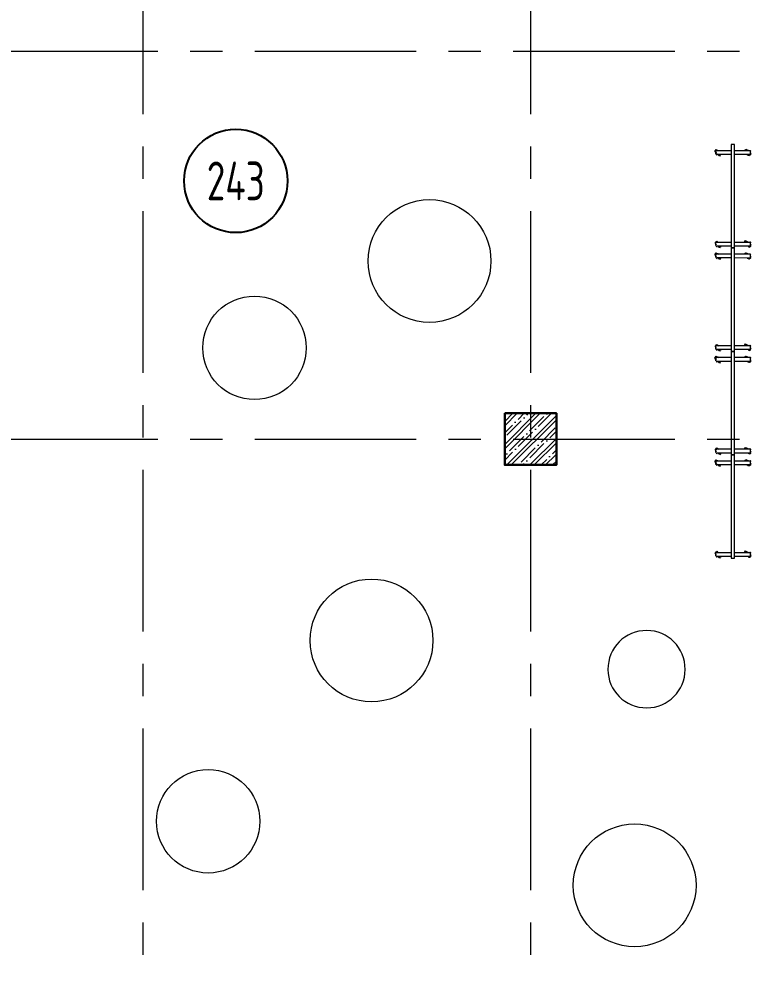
# Model space of a CAD drawing. Header units: millimetres. Extents: x -13407 to 95998, y -2719 to 109387.
# Drawn here: x 13611 to 19339, y 53227 to 60537 of the extents above; entities that cross this region are included whole.
import ezdxf
from ezdxf.enums import TextEntityAlignment as Align

# ---------------------------------------------------------------- set-up
doc = ezdxf.new("R2010")
doc.units = ezdxf.units.MM
doc.linetypes.add('CENTER', pattern=[2, 1.25, -0.25, 0.25, -0.25])
for name, color, linetype, lineweight in [('АР_Колонны', 5, 'Continuous', 30), ('АР_Колонны Штрих', 250, 'Continuous', 5), ('АР_Маркер экспликации', 239, 'Continuous', 13), ('АР_Номер помещения', 1, 'Continuous', 25), ('АР_Оси', 193, 'Continuous', 9), ('АР_Подоконники', 163, 'Continuous', 9), ('АР_Помещения_площадь', 19, 'Continuous', 9), ('АР_Сущ Несущая стена', 202, 'Continuous', 30), ('ТХ_мебель передв', 250, 'Continuous', 13), ('ТХ_мебель_библ', 250, 'Continuous', 13)]:
    doc.layers.add(name, color=color, linetype=linetype, lineweight=lineweight)
doc.styles.add('ISOCPEUR', font='isocpeur.ttf', dxfattribs={"width": 0.7})
doc.styles.get("Standard").update_dxf_attribs({"font": 'arial.ttf'})

# ---------------------------------------------------------------- blocks, each defined once
blk = doc.blocks.new('*U387')
at = {"layer": 'АР_Номер помещения', "color": 253}
blk.add_circle((-517.6, 1402.8), 400, dxfattribs=at)
at = {"layer": 'АР_Номер помещения', "color": 253, "style": 'ISOCPEUR', "width": 0.7}
blk.add_attdef('НОМЕР_ПОМЕЩЕНИЯ', text='', height=300, dxfattribs=at).set_placement((-517.6, 1402.8), align=Align.MIDDLE_CENTER)
at = {"layer": 'АР_Помещения_площадь', "color": 253, "lineweight": 30, "width": 0.7, "flags": 104}
blk.add_attdef('ИМЯ_ПОМЕЩЕНИЯ', text='', height=100, dxfattribs=at).set_placement((157.6, 1217.1), align=Align.MIDDLE_CENTER)
blk = doc.blocks.new('A$C22cfc1ba')
at = {"layer": 'АР_Колонны Штрих', "ltscale": 100}
h = blk.add_hatch(dxfattribs=at)
h.set_pattern_fill('ANSI35', color=253, scale=500)
h.set_pattern_definition([(45, (-954001.98, 46302.78), (-88.388348, 88.388348), []), (45, (-953913.59, 46302.78), (-88.388348, 88.388348), [156.25, -31.25, 0, -31.25])])
h.paths.add_polyline_path([(3450.1, 6431.3), (3050.1, 6431.3), (3050.1, 6031.3), (3450.1, 6031.3)])
at = {"layer": 'АР_Колонны', "color": 253, "ltscale": 100}
blk.add_lwpolyline([(3050.1, 6431.3), (3450.1, 6431.3), (3450.1, 6031.3), (3050.1, 6031.3)], close=True, dxfattribs=at)
blk = doc.blocks.new('frecn gthtujhjlrf 800')
at = {"color": 253, "lineweight": 0}
blk.add_lwpolyline([(-5203.9, 59070.7, 0.044658), (-5197.6, 59061.7), (-5201.6, 59065.6), (-5189.6, 59081.6), (-5185.6, 59077.6)], format="xyb", dxfattribs=at)
for points in [[(-5197.6, 59049.7), (-5197.6, 59073.6)], [(-5193.6, 59077.6), (-5078, 59077.5)], [(-5046.1, 59077.5), (-4938.5, 59077.4)], [(-4970.4, 59077.4), (-4966.4, 59085.4), (-4954.5, 59077.4)], [(-4930.6, 59073.4), (-4930.6, 59049.5)], [(-5078.1, 59045.6), (-5193.6, 59045.7)], [(-5153.8, 59045.7), (-5161.8, 59033.7), (-5173.7, 59045.7)], [(-4938.6, 59045.5), (-5046.2, 59045.6)], [(-4930.6, 59057.5), (-4926.6, 59053.5), (-4938.6, 59037.6), (-4946.5, 59045.5)], [(-5197.9, 58341.2), (-5197.9, 58365.1), (-5201.9, 58361.1), (-5197.9, 58357.2)], [(-5181.9, 58369.1), (-5189.9, 58377.1), (-5193.9, 58369.1), (-5078.3, 58369)], [(-5078.3, 58337.2), (-5193.9, 58337.2)], [(-5154.1, 58337.2), (-5162, 58329.2), (-5174, 58337.2)], [(-4938.9, 58337.1), (-5046.5, 58337.1)], [(-5046.4, 58369), (-4938.8, 58368.9)], [(-4970.7, 58369), (-4962.7, 58376.9), (-4954.8, 58369)], [(-4930.9, 58353), (-4922.9, 58345), (-4934.9, 58329.1), (-4942.8, 58337.1)], [(-4930.9, 58364.9), (-4930.9, 58341)]]:
    blk.add_lwpolyline(points, dxfattribs=at)
at = {"color": 253}
blk.add_lwpolyline([(-5074.6, 58291.6), (-5049.6, 58291.6), (-5049.6, 59091.6), (-5074.6, 59091.6)], close=True, dxfattribs=at)
at = {"color": 253, "lineweight": 0}
for centre, radius, start, end in [((-5195.6, 59075.6), 5.98, 89.96162, 179.9619), ((-5207.6, 59027.8), 57.8, 62.29255, 76.60243), ((-4980.4, 59031.6), 57.8, 56.74447, 76.60244), ((-4940.5, 59075.4), 5.98, 359.96162, 89.9619), ((-4980.4, 59031.6), 57.8, 25.43903, 38.1777), ((-5195.6, 59051.7), 5.98, 179.96162, 269.9619), ((-5151.7, 59095.5), 57.8, 234.11356, 256.60228), ((-4924.6, 59099.3), 57.8, 239.233, 256.60239), ((-4940.6, 59051.5), 5.98, 269.96162, 359.9619), ((-5152, 58387), 57.8, 205.43892, 212.84397), ((-5195.9, 58367.1), 5.98, 89.96162, 179.9619), ((-5195.9, 58343.2), 5.98, 179.96162, 269.9619), ((-5203.9, 58319.3), 57.8, 59.42525, 76.60232), ((-5152, 58387), 57.8, 236.56888, 256.6024), ((-4980.7, 58323.1), 57.8, 55.98102, 76.60235), ((-4924.9, 58390.9), 57.8, 240.07353, 256.60241), ((-4940.8, 58366.9), 5.98, 359.96162, 89.9619), ((-4940.8, 58343), 5.98, 269.96162, 359.9619), ((-4980.7, 58323.1), 57.8, 25.43882, 39.82591)]:
    blk.add_arc(centre, radius, start, end, dxfattribs=at)
blk = doc.blocks.new('У012')
at = {"layer": 'ТХ_мебель передв', "color": 253}
blk.add_open_spline([(-181454, 44963.5, -0.6), (-181454, 44799.5, -0.6), (-181586.3, 44667.2, -0.6), (-181750.4, 44667.2, -0.6), (-181919.7, 44667.2, -0.6), (-182052, 44799.5, -0.6), (-182052, 44963.5, -0.6), (-182052, 45132.9, -0.6), (-181919.7, 45265.2, -0.6), (-181750.4, 45265.2, -0.6), (-181586.3, 45265.2, -0.6), (-181454, 45132.9, -0.6), (-181454, 44963.5, -0.6)], degree=3, knots=[0, 0, 0, 0, 1, 1, 1, 2, 2, 2, 3, 3, 3, 4, 4, 4, 4], dxfattribs=at)

msp = doc.modelspace()

# ---------------------------------------------------------------- hatches: boundary and pattern name
at = {"layer": 'АР_Колонны Штрих', "ltscale": 100}
h = msp.add_hatch(dxfattribs=at)
h.set_pattern_fill('ANSI35', color=253, scale=500)
h.set_pattern_definition([(45, (-939682.16, 97358.67), (-88.388348, 88.388348), []), (45, (-939593.77, 97358.67), (-88.388348, 88.388348), [156.25, -31.25, 0, -31.25])])
h.paths.add_polyline_path([(17769.9, 57487.2), (17369.9, 57487.2), (17369.9, 57087.2), (17769.9, 57087.2)])

# ---------------------------------------------------------------- linework, layer by layer
at = {"layer": 'АР_Колонны', "color": 253, "ltscale": 100}
msp.add_lwpolyline([(17369.9, 57487.2), (17769.9, 57487.2), (17769.9, 57087.2), (17369.9, 57087.2)], close=True, dxfattribs=at)
at = {"layer": 'АР_Оси', "color": 253, "linetype": 'CENTER', "ltscale": 1000}
for p, q in [((14569.9, 79049.7), (14569.9, 23317.3)), ((17569.9, 79049.7), (17569.9, 23317.3)), ((-12563.8, 60287.2), (70614.6, 60287.2)), ((-12563.8, 57287.2), (70614.6, 57287.2))]:
    msp.add_line(p, q, dxfattribs=at)
at = {"layer": 'АР_Подоконники', "color": 253, "ltscale": 100}
for centre, radius, start, end in [((14698.5, 60165.1), 8924.1, 271.10883, 356.40396), ((14688.1, 60177.4), 8940.2, 271.69125, 356.32908)]:
    msp.add_arc(centre, radius, start, end, dxfattribs=at)
at = {"layer": 'АР_Сущ Несущая стена', "color": 253, "lineweight": 18, "ltscale": 100}
for centre, radius, start, end in [((14679.8, 60189.1), 9144.3, 272.82064, 356.28873), ((14687.5, 60171.1), 9778.7, 272.59255, 356.63539)]:
    msp.add_arc(centre, radius, start, end, dxfattribs=at)
at = {"layer": 'ТХ_мебель передв', "color": 253, "ltscale": 0.1}
for centre, radius in [((16788.6, 58664.8), 475), ((15434.1, 57993.1), 400), ((16339.9, 55729.9), 475), ((15075.3, 54331.6), 400), ((18375.6, 53836.3), 475)]:
    msp.add_circle(centre, radius, dxfattribs=at)

# ---------------------------------------------------------------- block references
at = {"color": 253, "ltscale": 150}
msp.add_blockref('A$C22cfc1ba', (14319.8, 51055.9), dxfattribs=at)
at = {"layer": 'АР_Маркер экспликации', "color": 253}
ref = msp.add_blockref('*U387', (15806.8, 57881.3), dxfattribs=at)
ref.add_attrib('НОМЕР_ПОМЕЩЕНИЯ', '243', dxfattribs={"layer": 'АР_Номер помещения', "color": 253, "height": 300, "style": 'ISOCPEUR', "width": 0.7}).set_placement((15289.2, 59284.1), align=Align.MIDDLE_CENTER)
at = {"layer": 'ТХ_мебель передв', "color": 253}
msp.add_blockref('У012', (200220.7, 10542.1, 0.6), dxfattribs=at)
at = {"layer": 'ТХ_мебель_библ', "color": 253, "rotation": 180}
for p in [(14072.6, 117857.1), (14072.6, 117057.1), (14072.6, 116257.1), (14072.6, 115457.1)]:
    msp.add_blockref('frecn gthtujhjlrf 800', p, dxfattribs=at)

doc.saveas('drawing.dxf')
